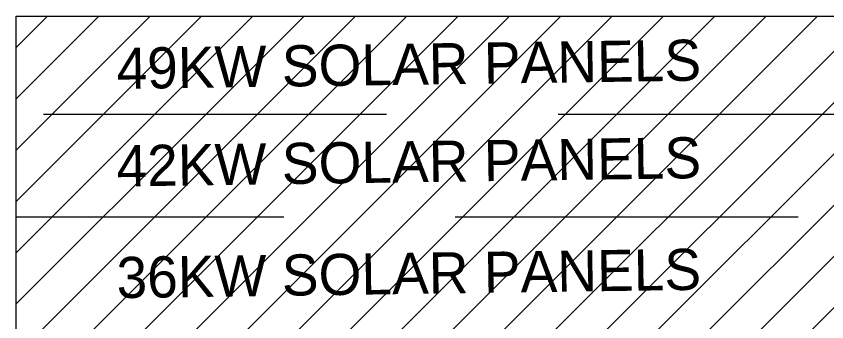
# Model space of a CAD drawing. Header units: inches. Extents: x 0.9 to 36.3, y 0.7 to 23.3.
# Drawn here: x 2.773 to 6.318, y 8.483 to 9.82 of the extents above; entities that cross this region are included whole.
import ezdxf

# ---------------------------------------------------------------- set-up
doc = ezdxf.new("R2010")
doc.units = ezdxf.units.IN
doc.linetypes.add('CENTER', pattern=[50.8, 31.75, -6.35, 6.35, -6.35])
doc.linetypes.add('DASHED2', pattern=[0.375, 0.25, -0.125])
doc.layers.add('Panels', color=12, linetype='Continuous', lineweight=9)
doc.layers.add('SOLAR PANEL', color=7, linetype='Continuous', lineweight=15, true_color=0x2c31a6)
doc.styles.get("Standard").update_dxf_attribs({"font": 'arial.ttf'})
pattern_1 = [(45, (0, -2.74378), (-0.1122532, 0.1122532), [])]

msp = doc.modelspace()

# ---------------------------------------------------------------- hatches: boundary and pattern name
at = {"layer": 'Panels', "linetype": 'Continuous', "ltscale": 6, "true_color": 0x000000, "transparency": 33554559}
h = msp.add_hatch(dxfattribs=at)
h.set_pattern_fill('ANSI31', color=18, scale=0.05)
h.set_pattern_definition(pattern_1)
h.paths.add_polyline_path([(9.3232, 9.8204), (2.7732, 9.8204), (2.7732, 9.3904), (8.8932, 9.3904), (8.8932, 3.2704), (9.3232, 3.2704)])
h.paths.add_polyline_path([(3.0064, 9.4537), (5.9777, 9.4965), (5.9738, 9.7666), (3.0025, 9.7238)], flags=24)
h = msp.add_hatch(dxfattribs=at)
h.set_pattern_fill('ANSI31', color=18, scale=0.05)
h.set_pattern_definition(pattern_1)
h.paths.add_polyline_path([(6.0932, 6.4904), (2.7732, 6.4904), (2.7732, 3.2704), (6.0932, 3.2704)])
h.paths.add_polyline_path([(6.7732, 7.2704), (2.7732, 7.2704), (2.7732, 6.4904), (6.0932, 6.4904), (6.0932, 3.2704), (6.7732, 3.2704)], flags=0)
h.paths.add_polyline_path([(7.4032, 7.9004), (2.7732, 7.9004), (2.7732, 7.2704), (6.7732, 7.2704), (6.7732, 3.2704), (7.4032, 3.2704)], flags=0)
h.paths.add_polyline_path([(7.9432, 8.4404), (2.7732, 8.4404), (2.7732, 7.9004), (7.4032, 7.9004), (7.4032, 3.2704), (7.9432, 3.2704)], flags=16)
h.paths.add_polyline_path([(8.4432, 8.9404), (2.7732, 8.9404), (2.7732, 8.4404), (7.9432, 8.4404), (7.9432, 3.2704), (8.4432, 3.2704)], flags=17)
h.paths.add_polyline_path([(8.8932, 9.3904), (2.7732, 9.3904), (2.7732, 8.9404), (8.4432, 8.9404), (8.4432, 3.2704), (8.8932, 3.2704)])
h.paths.add_polyline_path([(3.0565, 4.2466), (8.9304, 4.3313), (8.914, 5.4651), (3.0402, 5.3804)], flags=9)
h.paths.add_polyline_path([(3.0192, 5.9866), (5.9648, 6.0291), (5.9609, 6.2992), (3.0154, 6.2567)], flags=24)
h.paths.add_polyline_path([(3.0192, 6.7666), (5.9648, 6.8091), (5.9609, 7.0792), (3.0154, 7.0367)], flags=8)
h.paths.add_polyline_path([(3.0064, 7.4506), (5.9777, 7.4935), (5.9738, 7.7636), (3.0025, 7.7207)], flags=8)
h.paths.add_polyline_path([(3.0064, 8.0563), (5.9777, 8.0991), (5.9738, 8.3693), (3.0025, 8.3264)], flags=8)
h.paths.add_polyline_path([(3.0064, 8.5381), (5.9777, 8.5809), (5.9738, 8.851), (3.0025, 8.8082)], flags=24)
h.paths.add_polyline_path([(3.0064, 9.0267), (5.9777, 9.0695), (5.9738, 9.3397), (3.0025, 9.2968)], flags=24)

# ---------------------------------------------------------------- linework, layer by layer
at = {"layer": 'SOLAR PANEL', "linetype": 'DASHED2', "ltscale": 6}
for p, q in [((2.7732, 9.3904), (2.7732, 9.8204)), ((8.8932, 9.3904), (2.7732, 9.3904)), ((8.4432, 8.9404), (2.7732, 8.9404))]:
    msp.add_line(p, q, dxfattribs=at)
at = {"layer": 'SOLAR PANEL', "linetype": 'Continuous', "ltscale": 6}
for p, q in [((2.7732, 9.8204), (9.3232, 9.8204)), ((2.7732, 3.2704), (2.7732, 9.3904))]:
    msp.add_line(p, q, dxfattribs=at)

# ---------------------------------------------------------------- texts
at = {"layer": 'SOLAR PANEL', "linetype": 'CENTER', "ltscale": 0.01, "char_height": 0.180096, "attachment_point": 1, "rotation": 0.826}
for s, insert in [('\\pxqc;{\\Fgdt|c0;49KW SOLAR PANELS}', (2.8768, 9.677)), ('\\pxqc;{\\Fgdt|c0;42KW SOLAR PANELS}', (2.8768, 9.25)), ('\\pxqc;{\\Fgdt|c0;36KW SOLAR PANELS}', (2.8768, 8.7613))]:
    msp.add_mtext_dynamic_manual_height_columns(s, width=3.224263, gutter_width=0.9005, heights=[0], dxfattribs=dict(at, insert=insert))

doc.saveas('drawing.dxf')
